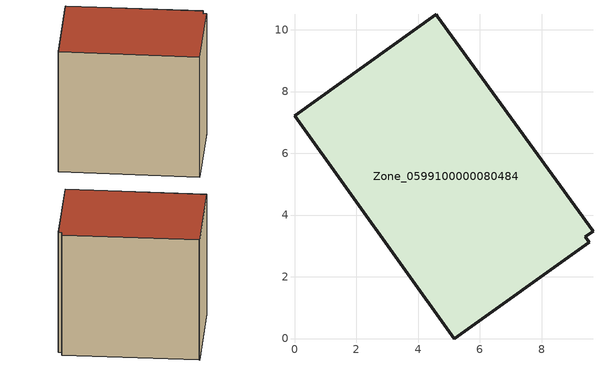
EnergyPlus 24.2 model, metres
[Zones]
Zone_0599100000080484
 floor ground (C_G): 4.59,10.5 4.63,10.44 9.67,3.48 9.41,3.3 9.54,3.11 5.18,0 0,7.22 z0
 wall outside (C_F): 4.63,10.44 4.59,10.5 0,7.22 5.18,0 9.54,3.11 9.41,3.3 9.67,3.48 4.63,10.44 z0:8.71
 roof outside (C_R): 9.67,3.48 4.63,10.44 4.59,10.5 0,7.22 5.18,0 9.54,3.11 9.41,3.3 z8.71
[BUILDING]
Pand.0599100000080484: North Axis=0; Terrain=City; Loads Convergence Tolerance Value=0.04; Temperature Convergence Tolerance Value=0.4; Solar Distribution=FullExterior; Maximum Number of Warmup Days=25; Minimum Number of Warmup Days=1
[Site:Location]
Rotterdam.The.Hague.AP_ZH_NLD Design_Conditions: Latitude=51.96; Longitude=4.45; Time Zone=1; Elevation=-4.5
[SITE:GROUNDTEMPERATURE:BUILDINGSURFACE]
18, 18, 18, 18, 18, 18, 18, 18, 18, 18, 18, 18
[MATERIAL] Thermal Absorptance=0.9; Solar Absorptance=0.7; Visible Absorptance=0.7
Name | Roughness | Thickness | Conductivity | Density | Specific Heat
G.TC.1975-1991 | MediumSmooth | 0.15 | 0.288461 | 540 | 1210
F.TC.1975-1991 | Rough | 0.3 | 0.230769 | 1920 | 840
R.TC.1975-1991 | MediumRough | 0.2 | 0.153846 | 1500 | 1000
[CONSTRUCTION]
C_G: G.TC.1975-1991
C_F: F.TC.1975-1991
C_R: R.TC.1975-1991
[ZONE]
Zone_0599100000080484: Type=1; Multiplier=1; Ceiling Height=Autocalculate; Volume=Autocalculate; Floor Area=autocalculate; Part of Total Floor Area=Yes
[ZONEINFILTRATION:DESIGNFLOWRATE]
Infil_Zone_0599100000080484: Zone or ZoneList or Space or SpaceList=Zone_0599100000080484; Schedule=AlwaysOn; Design Flow Rate Calculation Method=Flow/Area; Flow Rate per Floor Area=0.003; Constant Term Coefficient=1; Temperature Term Coefficient=0; Velocity Term Coefficient=0; Velocity Squared Term Coefficient=0
[HVACTEMPLATE:ZONE:IDEALLOADSAIRSYSTEM]
Zone_0599100000080484: Maximum Heating Supply Air Temperature=50; Minimum Cooling Supply Air Temperature=13; Maximum Heating Supply Air Humidity Ratio=0.0156; Minimum Cooling Supply Air Humidity Ratio=0.0077; Heating Limit=NoLimit; Cooling Limit=NoLimit; Dehumidification Control Type=ConstantSensibleHeatRatio; Cooling Sensible Heat Ratio=0.7; Dehumidification Setpoint=60; Humidification Control Type=None; Humidification Setpoint=30; Outdoor Air Method=None; Outdoor Air Flow Rate per Person=0.00944; Outdoor Air Flow Rate per Zone Floor Area=0; Outdoor Air Flow Rate per Zone=0; Demand Controlled Ventilation Type=None; Outdoor Air Economizer Type=NoEconomizer; Heat Recovery Type=None; Sensible Heat Recovery Effectiveness=0.7; Latent Heat Recovery Effectiveness=0.65
[ZONECONTROL:THERMOSTAT]
ThermostatControl_Zone_0599100000080484: Zone or ZoneList=Zone_0599100000080484; Control Type Schedule=DualSetpointControlType; Control 1=Thermostat_Zone_0599100000080484; Temperature Difference Between Cutout And Setpoint=0
[THERMOSTATSETPOINT:DUALSETPOINT]
Thermostat_Zone_0599100000080484: Heating Setpoint Temperature Schedule=HeatingSetpoint_Zone_0599100000080484; Cooling Setpoint Temperature Schedule=CoolingSetpoint_Zone_0599100000080484
[SCHEDULE:COMPACT]
HeatingSetpoint_Zone_0599100000080484: Through: 12/31, For: AllDays, Until: 24:00, 21
CoolingSetpoint_Zone_0599100000080484: Through: 12/31, For: AllDays, Until: 24:00, 24
DualSetpointControlType: Through: 12/31, For: AllDays, Until: 24:00, 4
AlwaysOn: Through: 12/31, For: AllDays, Until: 24:00, 1
